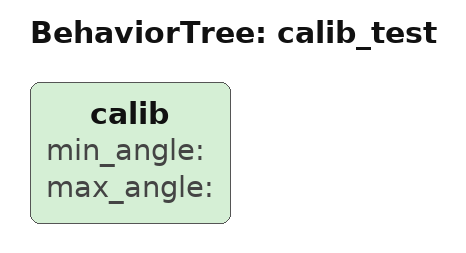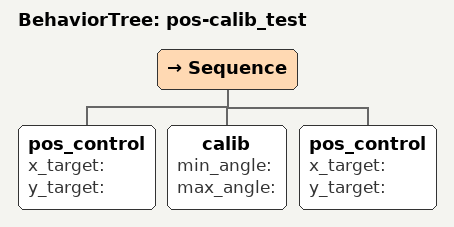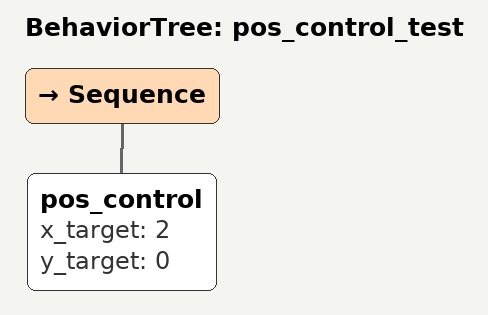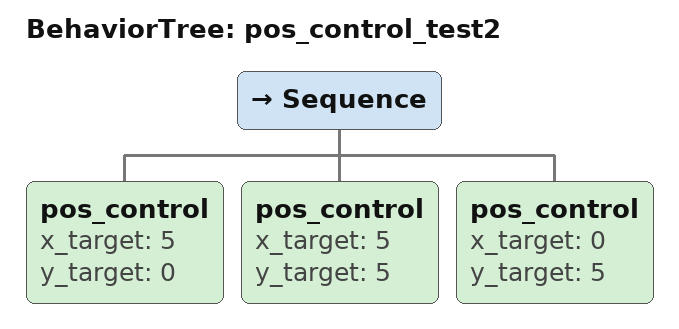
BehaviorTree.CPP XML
<?xml version="1.0" encoding="UTF-8"?>
<root BTCPP_format="4">
  <BehaviorTree ID="calib_test">
    <calib min_angle=""
           max_angle=""/>
  </BehaviorTree>

  <BehaviorTree ID="pos-calib_test">
    <Sequence>
      <pos_control x_target=""
                   y_target=""/>
      <calib min_angle=""
             max_angle=""/>
      <pos_control x_target=""
                   y_target=""/>
    </Sequence>
  </BehaviorTree>

  <BehaviorTree ID="pos_control_test">
    <Sequence>
      <pos_control x_target="2"
                   y_target="0"/>
    </Sequence>
  </BehaviorTree>

  <BehaviorTree ID="pos_control_test2">
    <Sequence>
      <pos_control x_target="5"
                   y_target="0"/>
      <pos_control x_target="5"
                   y_target="5"/>
      <pos_control x_target="0"
                   y_target="5"/>
    </Sequence>
  </BehaviorTree>

</root>
